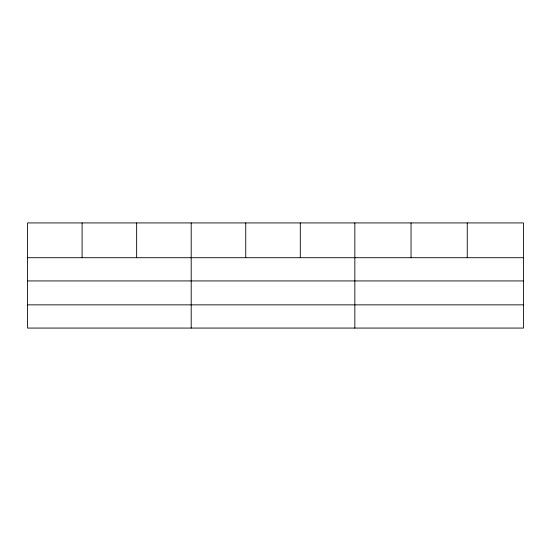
<?xml version="1.0" encoding="UTF-8"?>
<svg xmlns="http://www.w3.org/2000/svg" width="551" height="551" viewBox="0 0 551 551"><rect width="100%" height="100%" fill="white"/><g stroke="black" fill="none" stroke-linecap="round" stroke-linejoin="round"><path stroke-width="0.83" d="M523.45 280.927L523.45 222.928L27.55 222.928L27.55 328.072L523.45 328.072L523.45 280.927L27.55 280.927M27.55 257.71L523.45 257.71M27.55 304.855L523.45 304.855M467.248 222.928L467.248 257.71M411.046 222.928L411.046 257.71M354.844 222.928L354.844 328.072M300.295 222.928L300.295 257.71M245.746 222.928L245.746 257.71M191.197 222.928L191.197 328.072M136.648 222.928L136.648 257.71M82.099 222.928L82.099 257.71"/></g></svg>
